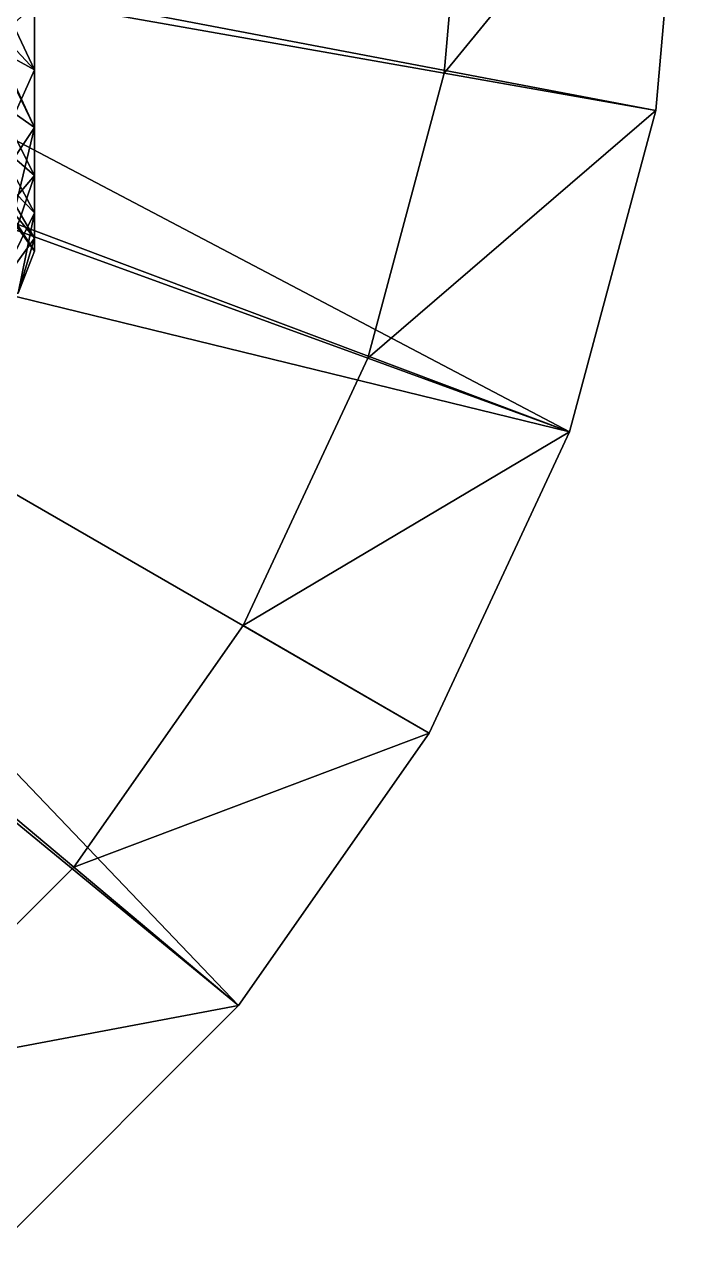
# Model space of a CAD drawing. Header units: centimetres. Extents: x -66.3 to 12.3, y -51.5 to 19.3.
# Drawn here: x 11.643 to 12.258, y 16.14 to 17.272 of the extents above; entities that cross this region are included whole.
import ezdxf

# ---------------------------------------------------------------- set-up
doc = ezdxf.new("R2010")
doc.units = ezdxf.units.CM
doc.layers.add('chrom', color=9, linetype='Continuous', true_color=0xbebebe)
doc.layers.add('plastik schwarz', color=250, linetype='Continuous', true_color=0x282828)

# ---------------------------------------------------------------- blocks, each defined once
blk = doc.blocks.new('GeometrySelector_1BD8XMC2')
at = {"layer": 'plastik schwarz'}
for points in [[(-0.533333, 0.46188, 1.1), (-1.14095, 1.35973, 0.6000000000000001), (-1.35973, 1.14095, 0.6000000000000001)], [(-1.14095, 1.35973, 0.2), (-1.01239, 1.20652), (-1.35973, 1.14095, 0.2)], [(-1.14095, 1.35973, 0.6000000000000001), (-1.14095, 1.35973, 0.2), (-1.35973, 1.14095, 0.2)], [(-1.14095, 1.35973, 0.6000000000000001), (-1.35973, 1.14095, 0.2), (-1.35973, 1.14095, 0.6000000000000001)], [(-1.01239, 1.20652), (-1.20652, 1.01239), (-1.35973, 1.14095, 0.2)], [(0, 8.74228e-08), (-1.20652, 1.01239), (-1.01239, 1.20652)], [(-0.6, 0.34641, 1.1), (-1.35973, 1.14095, 0.6000000000000001), (-1.53719, 0.8875, 0.6000000000000001)], [(-1.35973, 1.14095, 0.2), (-1.20652, 1.01239), (-1.53719, 0.8875, 0.2)], [(-1.35973, 1.14095, 0.6000000000000001), (-1.35973, 1.14095, 0.2), (-1.53719, 0.8875, 0.2)], [(-1.35973, 1.14095, 0.6000000000000001), (-1.53719, 0.8875, 0.2), (-1.53719, 0.8875, 0.6000000000000001)], [(-0.6, 0.34641, 1.1), (-0.533333, 0.46188, 1.1), (-1.35973, 1.14095, 0.6000000000000001)], [(-1.20652, 1.01239), (-1.36399, 0.7875), (-1.53719, 0.8875, 0.2)], [(0, 8.74228e-08), (-1.36399, 0.7875), (-1.20652, 1.01239)], [(-0.6, 0.34641, 1.1), (-1.53719, 0.8875, 0.6000000000000001), (-1.66795, 0.607086, 0.6000000000000001)], [(-1.53719, 0.8875, 0.2), (-1.36399, 0.7875), (-1.66795, 0.607086, 0.2)], [(-1.53719, 0.8875, 0.6000000000000001), (-1.53719, 0.8875, 0.2), (-1.66795, 0.607086, 0.2)], [(-1.53719, 0.8875, 0.6000000000000001), (-1.66795, 0.607086, 0.2), (-1.66795, 0.607086, 0.6000000000000001)], [(-1.36399, 0.7875), (-1.48002, 0.538682), (-1.66795, 0.607086, 0.2)], [(0, 8.74228e-08), (-1.48002, 0.538682), (-1.36399, 0.7875)], [(-1.74803, 0.308226, 0.6000000000000001), (-0.733333, 0.11547, 1.1), (-1.66795, 0.607086, 0.6000000000000001)], [(-1.66795, 0.607086, 0.2), (-1.48002, 0.538682), (-1.74803, 0.308226, 0.2)], [(-1.66795, 0.607086, 0.6000000000000001), (-1.66795, 0.607086, 0.2), (-1.74803, 0.308226, 0.2)], [(-1.66795, 0.607086, 0.6000000000000001), (-1.74803, 0.308226, 0.2), (-1.74803, 0.308226, 0.6000000000000001)], [(-0.6, 0.34641, 1.1), (-1.66795, 0.607086, 0.6000000000000001), (-0.666667, 0.23094, 1.1)], [(-0.733333, 0.11547, 1.1), (-0.666667, 0.23094, 1.1), (-1.66795, 0.607086, 0.6000000000000001)], [(-1.48002, 0.538682), (-1.55107, 0.273496), (-1.74803, 0.308226, 0.2)], [(0, 8.74228e-08), (-1.55107, 0.273496), (-1.48002, 0.538682)], [(-0.733333, 0.11547, 1.1), (-1.74803, 0.308226, 0.6000000000000001), (-1.775, 6.11959e-08, 0.6000000000000001)], [(-1.74803, 0.308226, 0.2), (-1.55107, 0.273496), (-1.775, 7.86805e-08, 0.2)], [(-1.74803, 0.308226, 0.6000000000000001), (-1.74803, 0.308226, 0.2), (-1.775, 7.86805e-08, 0.2)], [(-1.74803, 0.308226, 0.6000000000000001), (-1.775, 7.86805e-08, 0.2), (-1.775, 6.11959e-08, 0.6000000000000001)], [(-1.55107, 0.273496), (-1.575, 8.74228e-08), (-1.775, 7.86805e-08, 0.2)], [(0, 8.74228e-08), (-1.575, 8.74228e-08), (-1.55107, 0.273496)]]:
    blk.add_3dface(points, dxfattribs=at)
blk = doc.blocks.new('hallerfuss_1BD8XMC')
blk.add_blockref('GeometrySelector_1BD8XMC2', (0, 0))
blk = doc.blocks.new('GeometrySelector_1BD8XMC5')
for points in [[(113.26593, 24.38629000000001, 46.91628), (116.97973, 32.41149, 29.83688), (106.69417, 47.83543, 44.19417)], [(106.69417, 47.83543, 44.19417), (116.97973, 32.41149, 29.83688), (113.26593, 47.83543, 22.52998999999999)], [(113.26593, 47.83543, -22.52999), (116.97973, 36.88043, -24.09518), (107.63967, 47.83543, -41.83864)], [(107.63967, 47.83543, -41.83864), (116.97973, 36.88043, -24.09518), (116.97973, 27.05845, -34.7647)], [(107.63967, 47.83543, -41.83864), (116.97973, 27.05845, -34.7647), (114.50242, 24.38629, -43.81214)], [(116.97973, 32.41149, 29.83688), (116.97973, 40.34336, 17.69624), (113.26593, 47.83543, 22.52998999999999)], [(113.26593, 47.83543, 22.52998999999999), (116.97973, 40.34336, 17.69624), (115.48494, 47.83543)], [(115.48494, 47.83543), (116.97973, 42.70584, -10.81459), (113.26593, 47.83543, -22.52999)], [(113.26593, 47.83543, -22.52999), (116.97973, 42.70584, -10.81459), (116.97973, 36.88043, -24.09518)], [(116.97973, 40.34336, 17.69624), (116.97973, 43.90341, 3.637939999999997), (115.48494, 47.83543)], [(115.48494, 47.83543), (116.97973, 43.90341, 3.637939999999997), (116.97973, 42.70584, -10.81459)], [(116.97973, 40.34336, 17.69624), (110.12026, 33.26474, 9.464629999999998), (116.97973, 43.90341, 3.637939999999997)], [(116.97973, 43.90341, 3.637939999999997), (110.12026, 33.26474, 9.464629999999998), (110.12026, 34.43747, -3.191100000000002)], [(116.97973, 43.90341, 3.637939999999997), (110.12026, 34.43747, -3.191100000000002), (116.97973, 42.70584, -10.81459)], [(116.97973, 42.70584, -10.81459), (110.12026, 34.43747, -3.191100000000002), (110.12026, 30.95922, -15.41586)], [(116.97973, 42.70584, -10.81459), (110.12026, 30.95922, -15.41586), (116.97973, 36.88043, -24.09518)], [(116.97973, 32.41149, 29.83688), (110.12026, 27.59943, 20.84212), (116.97973, 40.34336, 17.69624)], [(116.97973, 40.34336, 17.69624), (110.12026, 27.59943, 20.84212), (110.12026, 33.26474, 9.464629999999998)], [(116.97973, 36.88043, -24.09518), (110.12026, 30.95922, -15.41586), (110.12026, 23.29976, -25.55862)], [(116.97973, 36.88043, -24.09518), (110.12026, 23.29976, -25.55862), (116.97973, 27.05845, -34.7647)], [(116.97973, 20.96733, 38.74423), (110.12026, 18.20666, 29.40476), (116.97973, 32.41149, 29.83688)], [(116.97973, 32.41149, 29.83688), (110.12026, 18.20666, 29.40476), (110.12026, 27.59943, 20.84212)], [(113.26593, 24.38629000000001, 46.91628), (116.97973, 20.96733, 38.74423), (116.97973, 32.41149, 29.83688)], [(116.97973, 27.05845, -34.7647), (110.12026, 23.29976, -25.55862), (110.12026, 12.49354, -32.24955)], [(116.97973, 27.05845, -34.7647), (110.12026, 12.49354, -32.24955), (116.97973, 14.30427, -41.66691)], [(114.50242, 24.38629, -43.81214), (116.97973, 27.05845, -34.7647), (116.97973, 14.30427, -41.66691)], [(113.26593, 24.38629000000001, 46.91628), (115.48494, 2.9e-15, 47.83543), (116.97973, 7.251030000000003, 43.45303999999999)], [(116.97973, 7.251030000000003, 43.45303999999999), (116.97973, 20.96733, 38.74423), (113.26593, 24.38629000000001, 46.91628)], [(114.50242, 24.38629, -43.81214), (116.97973, 14.30427, -41.66691), (113.26593, 24.38629, -46.91628)], [(113.26593, 24.38629, -46.91628), (116.97973, 14.30427, -41.66691), (115.48494, -2.9e-15, -47.83543)]]:
    blk.add_3dface(points)
blk = doc.blocks.new('kugel_std_1BD8XMC3')
at = {"layer": 'chrom', "xscale": 0.01, "yscale": 0.01, "zscale": 0.01}
blk.add_blockref('GeometrySelector_1BD8XMC5', (0, 0), dxfattribs=at)

msp = doc.modelspace()

# ---------------------------------------------------------------- block references
at = {"rotation": 180}
msp.add_blockref('hallerfuss_1BD8XMC', (10.482878325475, 17.5), dxfattribs=at)
at = {"extrusion": (0, 1.224646799147353e-16, -1), "rotation": 180}
msp.add_blockref('kugel_std_1BD8XMC3', (-10.4828783254753, 17.5, -38), dxfattribs=at)

doc.saveas('drawing.dxf')
